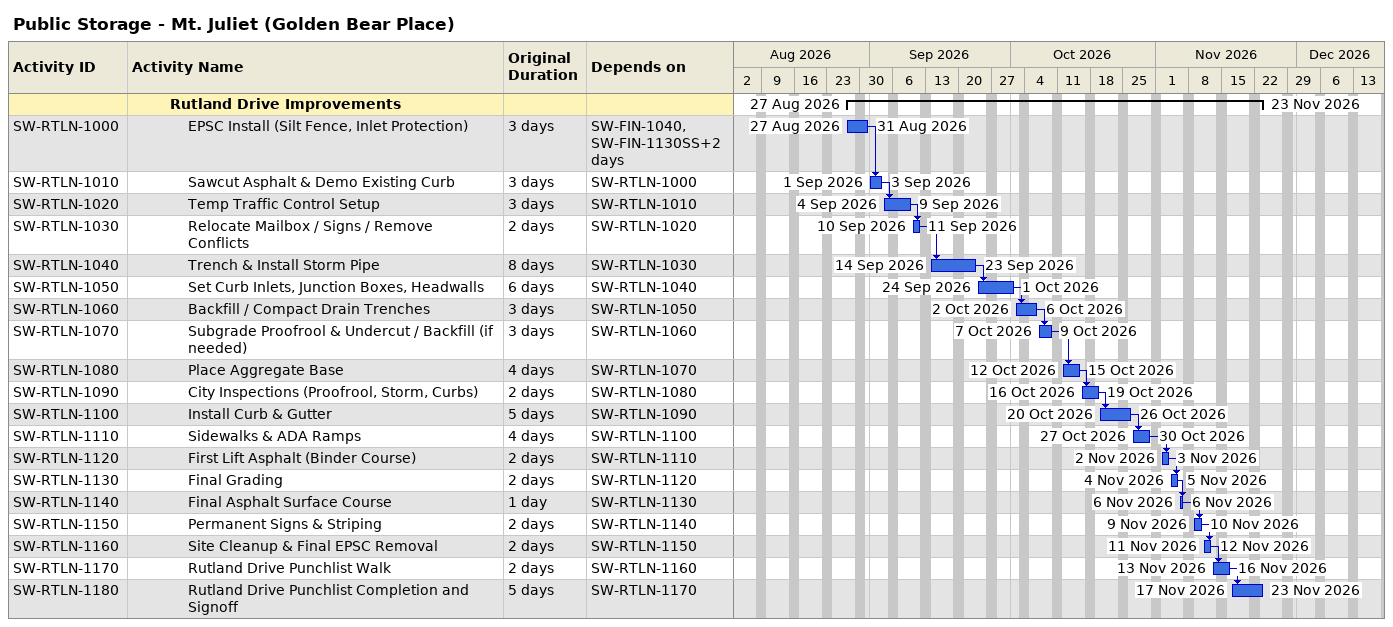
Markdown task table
Public Storage - Mt. Juliet (Golden Bear Place)

| ID | Level | Task | Original duration | Start | Finish | Predecessors |
|---|---|---|---|---|---|---|
|  | 3 | **Rutland Drive Improvements** |  | 2026-08-27 | 2026-11-23 |  |
| SW-RTLN-1000 | 4 | EPSC Install (Silt Fence, Inlet Protection) | 3d | 2026-08-27 | 2026-08-31 | SW-FIN-1040, SW-FIN-1130SS+2d |
| SW-RTLN-1010 | 4 | Sawcut Asphalt & Demo Existing Curb | 3d | 2026-09-01 | 2026-09-03 | SW-RTLN-1000 |
| SW-RTLN-1020 | 4 | Temp Traffic Control Setup | 3d | 2026-09-04 | 2026-09-09 | SW-RTLN-1010 |
| SW-RTLN-1030 | 4 | Relocate Mailbox / Signs / Remove Conflicts | 2d | 2026-09-10 | 2026-09-11 | SW-RTLN-1020 |
| SW-RTLN-1040 | 4 | Trench & Install Storm Pipe | 8d | 2026-09-14 | 2026-09-23 | SW-RTLN-1030 |
| SW-RTLN-1050 | 4 | Set Curb Inlets, Junction Boxes, Headwalls | 6d | 2026-09-24 | 2026-10-01 | SW-RTLN-1040 |
| SW-RTLN-1060 | 4 | Backfill / Compact Drain Trenches | 3d | 2026-10-02 | 2026-10-06 | SW-RTLN-1050 |
| SW-RTLN-1070 | 4 | Subgrade Proofrool & Undercut / Backfill (if needed) | 3d | 2026-10-07 | 2026-10-09 | SW-RTLN-1060 |
| SW-RTLN-1080 | 4 | Place Aggregate Base | 4d | 2026-10-12 | 2026-10-15 | SW-RTLN-1070 |
| SW-RTLN-1090 | 4 | City Inspections (Proofrool, Storm, Curbs) | 2d | 2026-10-16 | 2026-10-19 | SW-RTLN-1080 |
| SW-RTLN-1100 | 4 | Install Curb & Gutter | 5d | 2026-10-20 | 2026-10-26 | SW-RTLN-1090 |
| SW-RTLN-1110 | 4 | Sidewalks & ADA Ramps | 4d | 2026-10-27 | 2026-10-30 | SW-RTLN-1100 |
| SW-RTLN-1120 | 4 | First Lift Asphalt (Binder Course) | 2d | 2026-11-02 | 2026-11-03 | SW-RTLN-1110 |
| SW-RTLN-1130 | 4 | Final Grading | 2d | 2026-11-04 | 2026-11-05 | SW-RTLN-1120 |
| SW-RTLN-1140 | 4 | Final Asphalt Surface Course | 1d | 2026-11-06 | 2026-11-06 | SW-RTLN-1130 |
| SW-RTLN-1150 | 4 | Permanent Signs & Striping | 2d | 2026-11-09 | 2026-11-10 | SW-RTLN-1140 |
| SW-RTLN-1160 | 4 | Site Cleanup & Final EPSC Removal | 2d | 2026-11-11 | 2026-11-12 | SW-RTLN-1150 |
| SW-RTLN-1170 | 4 | Rutland Drive Punchlist Walk | 2d | 2026-11-13 | 2026-11-16 | SW-RTLN-1160 |
| SW-RTLN-1180 | 4 | Rutland Drive Punchlist Completion and Signoff | 5d | 2026-11-17 | 2026-11-23 | SW-RTLN-1170 |
